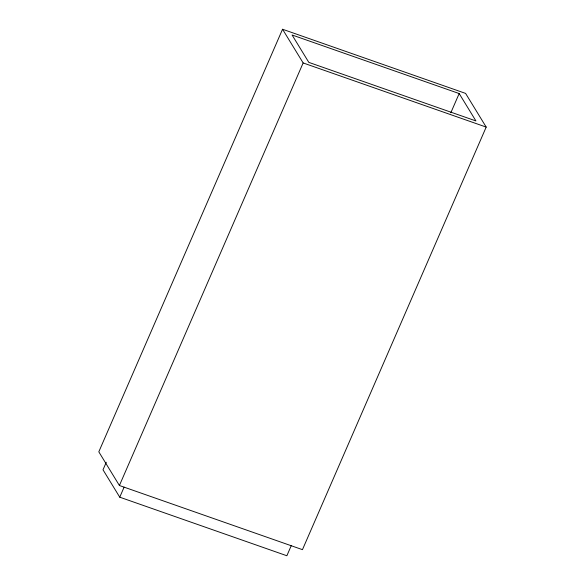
<?xml version="1.0" encoding="UTF-8"?>
<svg xmlns="http://www.w3.org/2000/svg" width="585" height="585" viewBox="0 0 585 585"><rect width="100%" height="100%" fill="white"/><g stroke="black" fill="none" stroke-linecap="round" stroke-linejoin="round"><path stroke-width="0.88" d="M282.548 29.25L98.806 451.825L119.406 485.506L302.452 549.659L486.193 127.084L465.594 93.403L282.548 29.25L303.147 62.939L486.193 127.084M106.28 462.252L103.004 469.792L119.749 497.184L286.862 555.75L291.235 545.695M119.406 485.506L303.147 62.939M119.749 497.184L124.122 487.129M450.801 112.817L459.174 93.549L292.069 34.983L308.814 62.376L475.927 120.941L459.174 93.549"/></g></svg>
